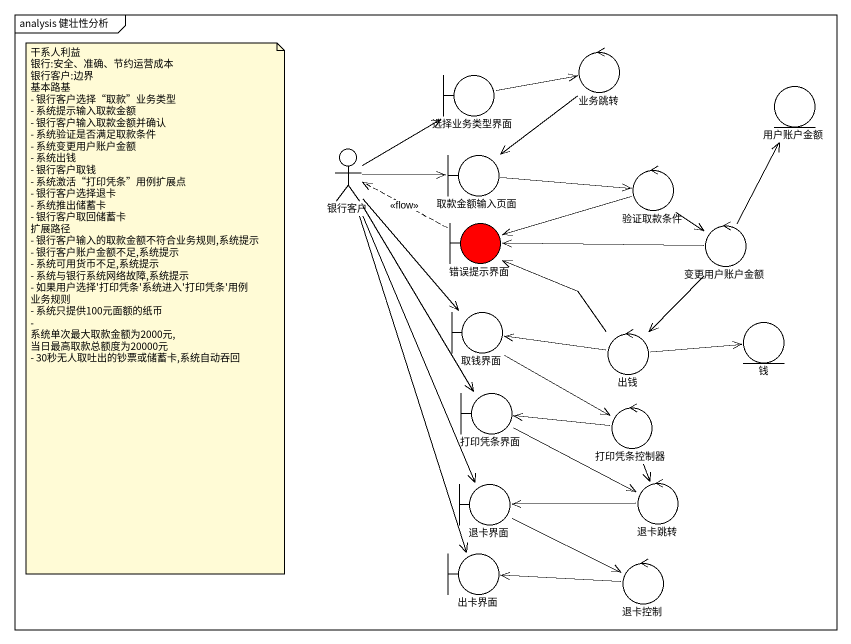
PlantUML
@startuml
mainframe analysis 健壮性分析
boundary 选择业务类型界面
control 业务跳转
entity 用户账户金额
actor 银行客户
boundary 取款金额输入页面
control 验证取款条件
boundary 错误提示界面 #FF0000
control 变更用户账户金额
boundary 取钱界面
control 出钱
entity 钱
boundary 打印凭条界面
control 打印凭条控制器
boundary 退卡界面
control 退卡跳转
boundary 出卡界面
control 退卡控制
选择业务类型界面 -right-> 业务跳转
业务跳转 --> 取款金额输入页面
银行客户 -up-> 选择业务类型界面
银行客户 -right-> 取款金额输入页面
银行客户 --> 取钱界面
银行客户 --> 打印凭条界面
银行客户 --> 退卡界面
银行客户 --> 出卡界面
取款金额输入页面 -right-> 验证取款条件
验证取款条件 -left-> 错误提示界面
验证取款条件 --> 变更用户账户金额
错误提示界面 .left.> 银行客户 : <<flow>>
变更用户账户金额 -up-> 用户账户金额
变更用户账户金额 -left-> 错误提示界面
变更用户账户金额 --> 出钱
取钱界面 --> 打印凭条控制器
出钱 -up-> 错误提示界面
出钱 -left-> 取钱界面
出钱 -right-> 钱
打印凭条界面 -right-> 退卡跳转
打印凭条控制器 -left-> 打印凭条界面
打印凭条控制器 --> 退卡跳转
退卡界面 -right-> 退卡控制
退卡跳转 -left-> 退卡界面
退卡控制 -left-> 出卡界面
note as N1
  干系人利益
  银行:安全、准确、节约运营成本
  银行客户:边界
  基本路基
  - 银行客户选择“取款”业务类型
  - 系统提示输入取款金额
  - 银行客户输入取款金额并确认
  - 系统验证是否满足取款条件
  - 系统变更用户账户金额
  - 系统出钱
  - 银行客户取钱
  - 系统激活“打印凭条”用例扩展点
  - 银行客户选择退卡
  - 系统推出储蓄卡
  - 银行客户取回储蓄卡
  扩展路径
  - 银行客户输入的取款金额不符合业务规则,系统提示
  - 银行客户账户金额不足,系统提示
  - 系统可用货币不足,系统提示
  - 系统与银行系统网络故障,系统提示
  - 如果用户选择'打印凭条'系统进入'打印凭条'用例
  业务规则
  - 系统只提供100元面额的纸币
  - 系统单次最大取款金额为2000元,当日最高取款总额度为20000元
  - 30秒无人取吐出的钞票或储蓄卡,系统自动吞回
end note
@enduml
